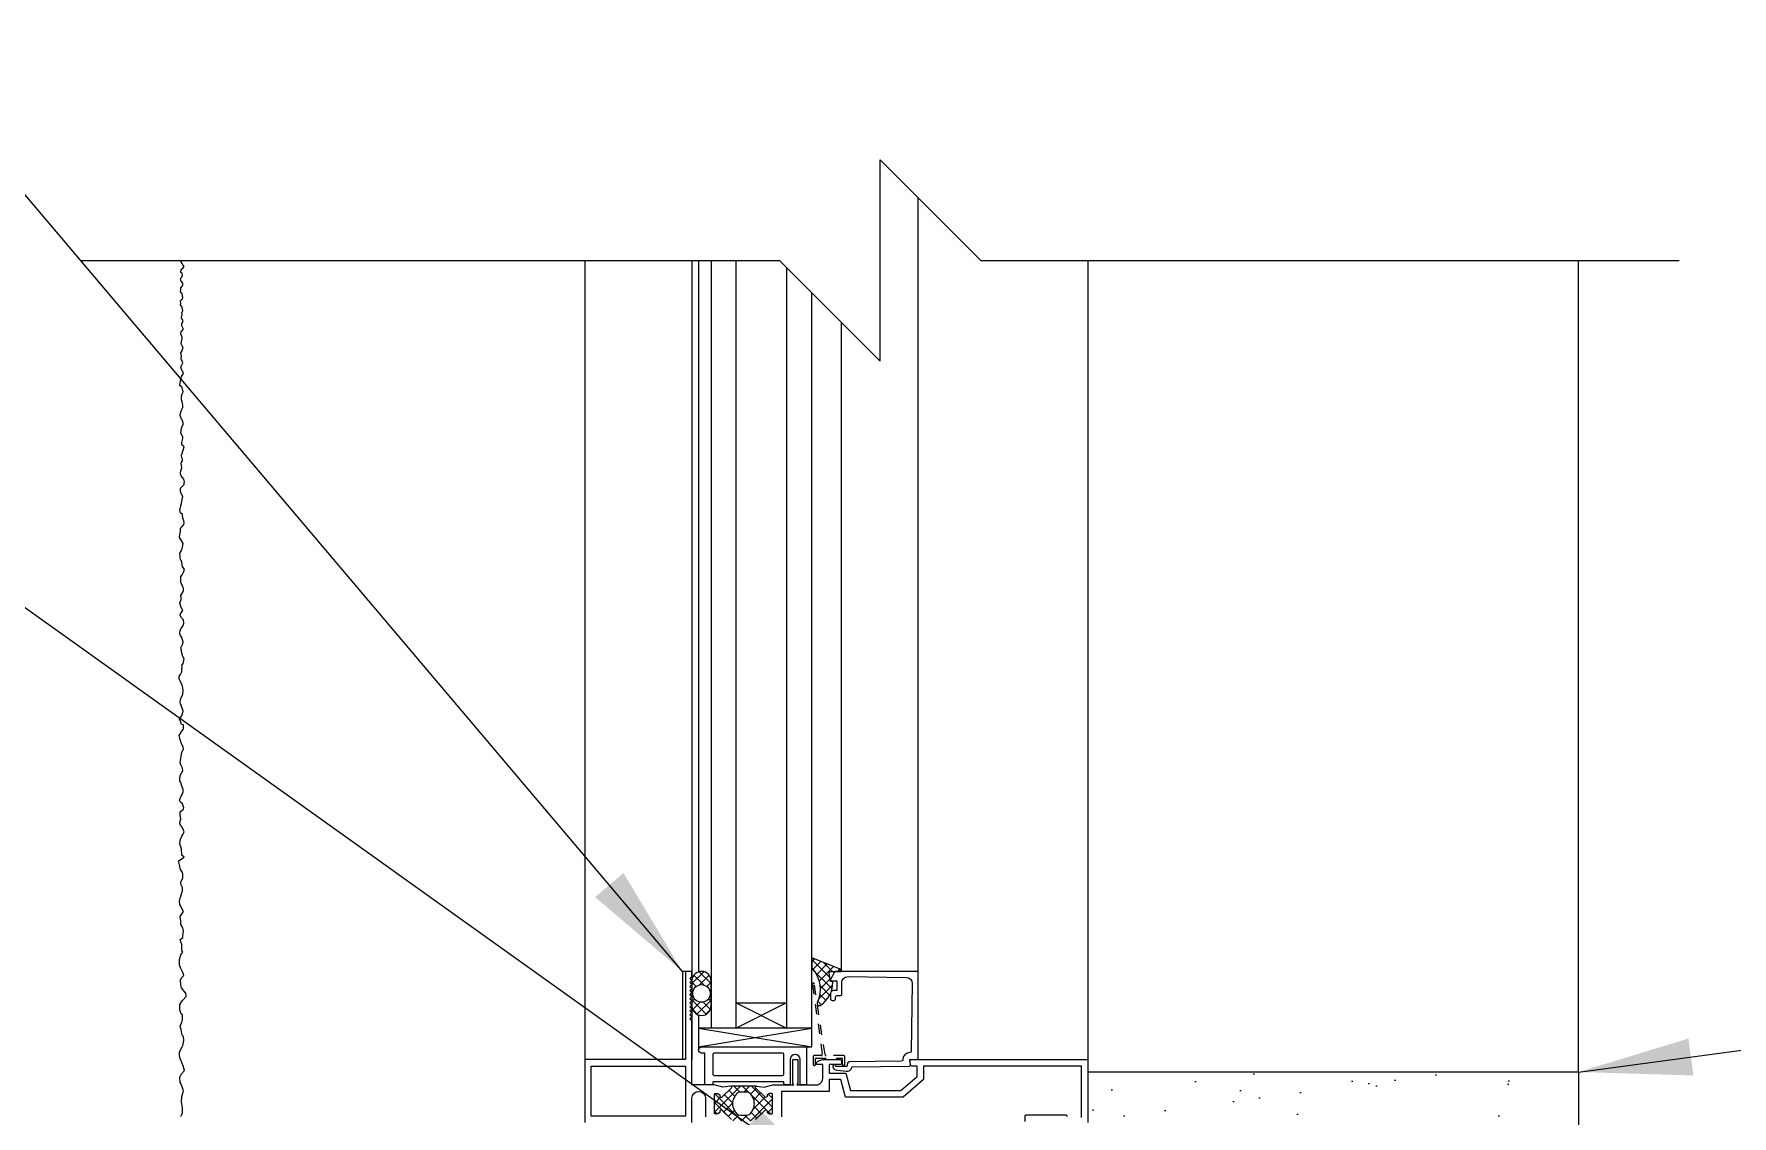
# Model space of a CAD drawing. Header units: inches. Extents: x 2782.2 to 2834.6, y 334.8 to 415.
# Drawn here: x 2799.04 to 2815.92, y 376.05 to 386.79 of the extents above; entities that cross this region are included whole.
import ezdxf

# ---------------------------------------------------------------- set-up
doc = ezdxf.new("R2010")
doc.units = ezdxf.units.IN
doc.header["$LTSCALE"] = 0.5
doc.header["$MEASUREMENT"] = 0
doc.linetypes.add('HIDDEN2', pattern=[0.1875, 0.125, -0.0625])
for name, color, linetype in [('HATCH', 12, 'CONTINUOUS'), ('LINE18', 9, 'CONTINUOUS'), ('line25', 2, 'CONTINUOUS'), ('LINE9', 9, 'CONTINUOUS'), ('TEXT', 4, 'CONTINUOUS')]:
    doc.layers.add(name, color=color, linetype=linetype)
doc.styles.add('DIM', font='romans.shx', dxfattribs={"width": 0.7})
doc.dimstyles.new('ext_12', dxfattribs={"dimscale": 12, "dimtxt": 0.09375, "dimasz": 0.09375, "dimexe": 0.09375, "dimexo": 0.0625, "dimgap": 0.0625, "dimtad": 1, "dimdec": 1, "dimzin": 3, "dimdsep": 46, "dimlunit": 4, "dimtxsty": 'DIM', "dimcen": 0.09, "dimdle": 0.09375, "dimclrt": 4, "dimadec": 0, "dimazin": 0, "dimtfac": 1, "dimtdec": 1, "dimtmove": 2, "dimatfit": 3, "dimfxl": 1, "dimfrac": 2, "dimtolj": 1, "dimtzin": 0, "dimarcsym": 0})

msp = doc.modelspace()

# ---------------------------------------------------------------- hatches: boundary and pattern name
at = {"layer": 'HATCH'}
h = msp.add_hatch(dxfattribs=at)
h.set_pattern_fill('ANSI37', color=256, scale=0.5, style=0)
h.set_pattern_definition([(45, (85.127623, -147.08387), (-0.0441941738, 0.0441941738), []), (135, (85.127623, -147.08387), (-0.0441941738, -0.0441941738), [])])
h.paths.add_polyline_path([(2805.771, 377.14), (2805.771, 377.387, 0.973119), (2805.581, 377.392), (2805.581, 377.14, 1.00028)])
h.paths.add_polyline_path([(2805.588, 377.263, -1), (2805.763, 377.263, -1)], flags=16)
h.paths.add_polyline_path([(2806.942, 377.481), (2807.066, 377.481, 0.392741), (2807.047, 377.507), (2806.771, 377.618), (2806.771, 377.513, -0.314564), (2806.825, 377.17), (2806.829, 377.144), (2806.855, 377.144, 0.149443), (2806.958, 377.263), (2806.958, 377.263, -0.192913), (2806.966, 377.284, 0.089226), (2806.98, 377.378), (2806.961, 377.381, -0.315299), (2806.959, 377.384)])
h.paths.add_polyline_path([(2806.304, 376.102, -0.772598), (2806.329, 376.088, 0.343149), (2806.333, 376.076), (2806.35, 376.067, 0.131652), (2806.354, 376.066), (2806.372, 376.066, 0.414214), (2806.38, 376.074), (2806.38, 376.263, 0.414214), (2806.372, 376.271), (2806.354, 376.271, 0.131652), (2806.35, 376.27), (2806.333, 376.261, 0.343149), (2806.329, 376.249, -0.772598), (2806.304, 376.235), (2806.196, 376.342), (2805.99, 376.342), (2805.882, 376.235, -0.772598), (2805.857, 376.249, 0.343149), (2805.853, 376.261), (2805.837, 376.27, 0.131652), (2805.833, 376.271), (2805.814, 376.271, 0.414214), (2805.806, 376.263), (2805.806, 376.074, 0.414214), (2805.814, 376.066), (2805.833, 376.066, 0.131652), (2805.837, 376.067), (2805.853, 376.076, 0.343149), (2805.857, 376.088, -0.772598), (2805.882, 376.102), (2805.99, 375.995), (2806.196, 375.995)])
h.paths.add_polyline_path([(2806.121, 376.284), (2806.066, 376.284, 0.323848), (2806.009, 376.242, 0.326502), (2806.009, 376.095, 0.323848), (2806.066, 376.054), (2806.121, 376.054, 0.323848), (2806.178, 376.095, 0.326502), (2806.178, 376.242, 0.323848)], flags=16)
h = msp.add_hatch(dxfattribs=at)
h.set_pattern_fill('AR-SAND', color=256, scale=0.5)
h.set_pattern_definition([(37.5, (85.1276, -147.0839), (-0.03149668, 0.96341188), [0, -0.76, 0, -0.85, 0, -0.8125]), (7.5, (85.1276, -147.0839), (0.88488835, 1.41107303), [0, -0.41, 0, -0.685, 0, -0.2625]), (327.5, (84.5126, -147.0839), (1.55707093, 0.00282953), [0, -0.25, 0, -0.9, 0, -1.175]), (317.5, (84.5126, -147.0839), (1.5030633, 0.4388378), [0, -0.125, 0, -0.59, 0, -0.675])])
edge = h.paths.add_edge_path()
edge.add_line((2814.391, 376.483), (2809.516, 376.483))
edge.add_line((2809.516, 376.483), (2809.516, 375.983))
edge.add_arc((2809.578, 375.983), 0.0625, 90, 180, ccw=False)
edge.add_line((2809.578, 376.045), (2810.547, 376.045))
edge.add_line((2810.547, 376.045), (2810.547, 375.983))
edge.add_line((2810.547, 375.983), (2813.891, 375.983))
edge.add_line((2813.891, 375.983), (2813.891, 374.108))
edge.add_line((2813.891, 374.108), (2813.891, 357.753))
edge.add_line((2813.891, 357.753), (2814.391, 357.753))
edge.add_line((2814.391, 357.753), (2814.391, 376.483))

# ---------------------------------------------------------------- linework, layer by layer
for p, q in [((2807.83, 377.481), (2807.83, 385.166)), ((2804.516, 384.544), (2804.516, 376.606)), ((2805.581, 384.544), (2805.581, 376.606)), ((2805.646, 384.544), (2805.646, 377.477)), ((2809.516, 384.544), (2809.516, 376.606)), ((2814.391, 376.483), (2814.391, 384.544)), ((2807.067, 377.481), (2807.067, 383.929)), ((2805.646, 377.05), (2805.646, 376.7)), ((2805.646, 376.92), (2806.771, 376.733)), ((2805.646, 376.733), (2806.771, 376.92)), ((2806.221, 376.342), (2805.966, 376.342))]:
    msp.add_line(p, q, dxfattribs=at)
msp.add_lwpolyline([(2800.504, 376.042), (2800.511, 376.062), (2800.519, 376.079), (2800.52, 376.1), (2800.518, 376.129), (2800.516, 376.148), (2800.51, 376.187), (2800.511, 376.24), (2800.52, 376.263), (2800.53, 376.297), (2800.516, 376.336), (2800.507, 376.362), (2800.496, 376.379), (2800.492, 376.431), (2800.508, 376.465), (2800.539, 376.497), (2800.527, 376.544), (2800.495, 376.616), (2800.49, 376.647), (2800.489, 376.683), (2800.517, 376.732), (2800.521, 376.747), (2800.533, 376.797), (2800.528, 376.837), (2800.517, 376.85), (2800.514, 376.867), (2800.505, 376.904), (2800.497, 376.937), (2800.509, 376.972), (2800.515, 376.985), (2800.518, 377.004), (2800.519, 377.051), (2800.507, 377.06), (2800.497, 377.087), (2800.492, 377.11), (2800.491, 377.152), (2800.515, 377.19), (2800.523, 377.198), (2800.554, 377.233), (2800.553, 377.265), (2800.531, 377.288), (2800.51, 377.319), (2800.502, 377.348), (2800.499, 377.4), (2800.514, 377.42), (2800.534, 377.44), (2800.526, 377.466), (2800.514, 377.49), (2800.501, 377.512), (2800.49, 377.547), (2800.49, 377.582), (2800.49, 377.602), (2800.5, 377.633), (2800.504, 377.648), (2800.522, 377.673), (2800.511, 377.688), (2800.512, 377.757), (2800.506, 377.763), (2800.495, 377.798), (2800.522, 377.818), (2800.521, 377.833), (2800.53, 377.884), (2800.524, 377.916), (2800.504, 377.947), (2800.501, 377.981), (2800.495, 378.027), (2800.524, 378.066), (2800.529, 378.077), (2800.517, 378.099), (2800.503, 378.129), (2800.491, 378.148), (2800.488, 378.179), (2800.5, 378.219), (2800.507, 378.242), (2800.519, 378.281), (2800.518, 378.316), (2800.504, 378.35), (2800.504, 378.373), (2800.522, 378.409), (2800.521, 378.45), (2800.518, 378.463), (2800.497, 378.5), (2800.492, 378.527), (2800.478, 378.58), (2800.535, 378.616), (2800.513, 378.636), (2800.51, 378.697), (2800.491, 378.751), (2800.498, 378.795), (2800.512, 378.824), (2800.522, 378.842), (2800.537, 378.87), (2800.516, 378.914), (2800.5, 378.935), (2800.494, 378.955), (2800.497, 378.978), (2800.502, 378.993), (2800.495, 379.042), (2800.496, 379.066), (2800.515, 379.084), (2800.529, 379.093), (2800.533, 379.108), (2800.518, 379.147), (2800.498, 379.163), (2800.49, 379.183), (2800.507, 379.224), (2800.513, 379.233), (2800.526, 379.265), (2800.525, 379.288), (2800.513, 379.322), (2800.503, 379.359), (2800.493, 379.37), (2800.492, 379.393), (2800.495, 379.428), (2800.508, 379.452), (2800.521, 379.473), (2800.519, 379.5), (2800.502, 379.535), (2800.497, 379.558), (2800.503, 379.597), (2800.51, 379.64), (2800.513, 379.659), (2800.528, 379.691), (2800.525, 379.708), (2800.514, 379.738), (2800.507, 379.752), (2800.495, 379.785), (2800.486, 379.826), (2800.501, 379.852), (2800.506, 379.861), (2800.528, 379.887), (2800.53, 379.906), (2800.53, 379.932), (2800.51, 379.934), (2800.503, 379.957), (2800.489, 379.986), (2800.503, 380.007), (2800.514, 380.025), (2800.519, 380.041), (2800.525, 380.07), (2800.499, 380.139), (2800.497, 380.159), (2800.507, 380.203), (2800.521, 380.232), (2800.526, 380.271), (2800.522, 380.299), (2800.515, 380.324), (2800.509, 380.341), (2800.493, 380.372), (2800.486, 380.391), (2800.486, 380.415), (2800.498, 380.432), (2800.513, 380.458), (2800.511, 380.491), (2800.516, 380.501), (2800.513, 380.522), (2800.525, 380.54), (2800.531, 380.57), (2800.536, 380.586), (2800.523, 380.611), (2800.51, 380.657), (2800.508, 380.674), (2800.504, 380.697), (2800.524, 380.736), (2800.526, 380.753), (2800.514, 380.798), (2800.499, 380.817), (2800.491, 380.834), (2800.496, 380.867), (2800.503, 380.886), (2800.511, 380.899), (2800.527, 380.917), (2800.532, 380.941), (2800.528, 380.974), (2800.519, 380.984), (2800.51, 380.993), (2800.495, 381.017), (2800.498, 381.032), (2800.522, 381.067), (2800.516, 381.078), (2800.504, 381.107), (2800.493, 381.142), (2800.505, 381.177), (2800.505, 381.198), (2800.504, 381.216), (2800.522, 381.249), (2800.529, 381.264), (2800.528, 381.287), (2800.52, 381.309), (2800.51, 381.33), (2800.504, 381.349), (2800.501, 381.381), (2800.503, 381.403), (2800.517, 381.422), (2800.533, 381.455), (2800.54, 381.478), (2800.518, 381.501), (2800.515, 381.523), (2800.51, 381.559), (2800.499, 381.569), (2800.491, 381.635), (2800.509, 381.662), (2800.514, 381.67), (2800.518, 381.695), (2800.525, 381.733), (2800.502, 381.772), (2800.488, 381.793), (2800.492, 381.823), (2800.499, 381.851), (2800.5, 381.881), (2800.533, 381.92), (2800.536, 381.938), (2800.531, 381.958), (2800.523, 381.983), (2800.52, 382.019), (2800.499, 382.038), (2800.493, 382.059), (2800.496, 382.081), (2800.508, 382.129), (2800.509, 382.134), (2800.515, 382.168), (2800.524, 382.199), (2800.505, 382.229), (2800.498, 382.252), (2800.5, 382.283), (2800.537, 382.317), (2800.537, 382.334), (2800.539, 382.346), (2800.531, 382.37), (2800.507, 382.403), (2800.5, 382.43), (2800.502, 382.453), (2800.512, 382.484), (2800.51, 382.512), (2800.501, 382.528), (2800.506, 382.534), (2800.512, 382.544), (2800.519, 382.552), (2800.52, 382.567), (2800.515, 382.58), (2800.511, 382.589), (2800.507, 382.603), (2800.513, 382.617), (2800.526, 382.66), (2800.535, 382.692), (2800.511, 382.713), (2800.513, 382.737), (2800.522, 382.775), (2800.523, 382.792), (2800.502, 382.828), (2800.505, 382.857), (2800.513, 382.888), (2800.526, 382.918), (2800.527, 382.932), (2800.515, 382.959), (2800.509, 382.967), (2800.501, 382.983), (2800.497, 383.006), (2800.5, 383.025), (2800.509, 383.057), (2800.521, 383.083), (2800.521, 383.105), (2800.515, 383.138), (2800.51, 383.159), (2800.509, 383.174), (2800.509, 383.194), (2800.517, 383.22), (2800.527, 383.237), (2800.515, 383.28), (2800.492, 383.303), (2800.499, 383.347), (2800.506, 383.378), (2800.509, 383.392), (2800.529, 383.421), (2800.521, 383.438), (2800.509, 383.461), (2800.504, 383.485), (2800.511, 383.508), (2800.518, 383.52), (2800.522, 383.531), (2800.516, 383.548), (2800.51, 383.558), (2800.506, 383.565), (2800.509, 383.596), (2800.503, 383.626), (2800.516, 383.645), (2800.516, 383.652), (2800.525, 383.68), (2800.52, 383.69), (2800.511, 383.703), (2800.506, 383.716), (2800.509, 383.737), (2800.509, 383.74), (2800.514, 383.756), (2800.516, 383.766), (2800.515, 383.778), (2800.501, 383.814), (2800.506, 383.835), (2800.528, 383.86), (2800.521, 383.874), (2800.511, 383.895), (2800.511, 383.917), (2800.523, 383.931), (2800.523, 383.938), (2800.523, 383.95), (2800.52, 383.958), (2800.51, 383.969), (2800.508, 383.979), (2800.513, 383.994), (2800.515, 384.003), (2800.511, 384.029), (2800.52, 384.036), (2800.523, 384.044), (2800.515, 384.078), (2800.505, 384.093), (2800.5, 384.102), (2800.502, 384.119), (2800.499, 384.14), (2800.51, 384.153), (2800.518, 384.163), (2800.524, 384.177), (2800.516, 384.211), (2800.51, 384.22), (2800.5, 384.235), (2800.502, 384.251), (2800.502, 384.272), (2800.519, 384.29), (2800.524, 384.298), (2800.522, 384.31), (2800.519, 384.321), (2800.512, 384.33), (2800.507, 384.336), (2800.5, 384.364), (2800.512, 384.379), (2800.518, 384.397), (2800.515, 384.414), (2800.504, 384.425), (2800.505, 384.455), (2800.526, 384.469), (2800.535, 384.485), (2800.524, 384.501), (2800.516, 384.514), (2800.505, 384.526), (2800.514, 384.544)], dxfattribs=at)
for points in [[(2806.942, 377.481), (2807.067, 377.481), (2807.067, 377.484, 0.36397), (2807.047, 377.507), (2806.771, 377.618), (2806.771, 377.513, -0.314564), (2806.825, 377.17), (2806.829, 377.144), (2806.855, 377.144, 0.264552), (2806.98, 377.378), (2806.961, 377.381, -0.315299), (2806.959, 377.384)], [(2805.581, 377.392), (2805.581, 377.14, 1), (2805.771, 377.14), (2805.771, 377.387, 0.973119)], [(2806.173, 376.252, 0.273456), (2806.121, 376.284), (2806.066, 376.284, 0.273456), (2806.013, 376.252), (2806, 376.229, 0.256981), (2806, 376.108), (2806.013, 376.085, 0.273456), (2806.066, 376.054), (2806.121, 376.054, 0.273456), (2806.173, 376.085), (2806.186, 376.108, 0.256981), (2806.186, 376.229)]]:
    msp.add_lwpolyline(points, format="xyb", close=True, dxfattribs=at)
msp.add_circle((2805.676, 377.263), 0.0875, dxfattribs=at)
at = {"layer": 'LINE18'}
for p, q in [((2805.771, 384.544), (2805.771, 376.92)), ((2806.771, 376.92), (2806.771, 384.225)), ((2805.487, 377.481), (2805.487, 376.606)), ((2805.581, 377.481), (2805.487, 377.481)), ((2805.487, 376.606), (2804.531, 376.606))]:
    msp.add_line(p, q, dxfattribs=at)
for points in [[(2805.973, 376.012), (2805.882, 376.102, 0.772598), (2805.857, 376.088, -0.343149), (2805.853, 376.076), (2805.837, 376.067, -0.131652), (2805.833, 376.066), (2805.814, 376.066, -0.414214), (2805.806, 376.074), (2805.806, 376.263, -0.414214), (2805.814, 376.271), (2805.833, 376.271, -0.131652), (2805.837, 376.27), (2805.853, 376.261, -0.343149), (2805.857, 376.249, 0.772598), (2805.882, 376.235), (2805.973, 376.325, 0.713293), (2805.965, 376.342), (2805.888, 376.332), (2805.803, 376.355, 0.065543), (2805.796, 376.356), (2805.581, 376.356), (2805.581, 376.991), (2805.561, 377.011), (2805.581, 377.031), (2805.561, 377.051), (2805.581, 377.071), (2805.561, 377.091), (2805.581, 377.111), (2805.561, 377.131), (2805.581, 377.151), (2805.561, 377.171), (2805.581, 377.191), (2805.561, 377.211), (2805.581, 377.231), (2805.561, 377.251), (2805.581, 377.271), (2805.561, 377.291), (2805.581, 377.311), (2805.561, 377.331), (2805.581, 377.351), (2805.561, 377.371), (2805.581, 377.391), (2805.561, 377.411), (2805.581, 377.431), (2805.581, 377.481), (2805.516, 377.481), (2805.516, 376.606), (2804.516, 376.606), (2804.516, 375.981)], [(2806.213, 376.012), (2806.304, 376.102, -0.772598), (2806.329, 376.088, 0.343149), (2806.333, 376.076), (2806.35, 376.067, 0.131652), (2806.354, 376.066), (2806.372, 376.066, 0.414214), (2806.38, 376.074), (2806.38, 376.263, 0.414214), (2806.372, 376.271), (2806.354, 376.271, 0.131652), (2806.35, 376.27), (2806.333, 376.261, 0.343149), (2806.329, 376.249, -0.772598), (2806.304, 376.235), (2806.213, 376.325, -0.713293), (2806.222, 376.342), (2806.299, 376.332), (2806.383, 376.355, -0.065543), (2806.39, 376.356), (2806.592, 376.356), (2806.582, 376.373), (2806.582, 376.606), (2806.632, 376.606), (2806.632, 376.373), (2806.622, 376.356), (2806.818, 376.356, 0.414214), (2806.88, 376.418), (2806.88, 376.556), (2806.818, 376.556), (2806.818, 376.564, -0.325505), (2806.838, 376.593), (2806.88, 376.606), (2807.052, 376.606, -0.414214), (2807.067, 376.591), (2807.067, 376.571, -0.414214), (2807.052, 376.556), (2806.945, 376.556), (2806.945, 376.473), (2807.109, 376.473), (2807.156, 376.298), (2807.656, 376.298), (2807.817, 376.438), (2807.817, 376.541), (2807.765, 376.541, -0.36397), (2807.755, 376.549), (2807.747, 376.594, -0.466308), (2807.757, 376.606), (2809.516, 376.606), (2809.516, 375.981)], [(2809.451, 376.031), (2809.451, 376.541), (2807.882, 376.541), (2807.882, 376.407), (2807.679, 376.233), (2807.106, 376.233), (2807.059, 376.408), (2806.945, 376.408), (2806.945, 376.291), (2806.471, 376.291), (2806.471, 376.039, -0.414214)], [(2805.581, 375.981), (2805.581, 376.223, -1), (2805.716, 376.223), (2805.716, 376.039, 0.414214)], [(2808.891, 375.991), (2808.891, 376.046, -0.414214), (2808.901, 376.056), (2809.296, 376.056, -0.414214), (2809.306, 376.046), (2809.306, 376.041, 0.414214)]]:
    msp.add_lwpolyline(points, format="xyb", dxfattribs=at)
for points in [[(2807.008, 377.228, -0.414214), (2807.023, 377.243), (2807.055, 377.243, 0.414214), (2807.07, 377.258), (2807.07, 377.368, -0.418403), (2807.132, 377.43), (2807.71, 377.422, -0.413933), (2807.769, 377.361), (2807.76, 376.691, -0.407793), (2807.745, 376.676, 0.413876), (2807.676, 376.605, -0.412234), (2807.661, 376.59), (2807.143, 376.583, 0.339454), (2807.128, 376.572), (2807.12, 376.538), (2807.012, 376.536), (2807.012, 376.541, 1), (2806.982, 376.541), (2806.982, 376.534, 0.372719), (2807.008, 376.505), (2807.029, 376.502), (2807.114, 376.491, 0.380036), (2807.169, 376.529), (2807.17, 376.533), (2807.739, 376.541, 0.457705), (2807.753, 376.559), (2807.746, 376.606), (2807.83, 376.606), (2807.83, 377.481), (2807.009, 377.481, 0.267949), (2806.996, 377.474), (2806.96, 377.41, 0.57735), (2806.973, 377.387), (2807.02, 377.387), (2807.02, 377.293), (2806.988, 377.293, 0.414214), (2806.958, 377.263), (2806.958, 377.209, 0.414214), (2806.973, 377.194), (2806.993, 377.194, 0.414214), (2807.008, 377.209)], [(2806.657, 376.366), (2806.657, 376.606, 1), (2806.557, 376.606), (2806.557, 376.366, -0.414214), (2806.547, 376.356), (2806.505, 376.356, -0.414214), (2806.495, 376.366), (2806.495, 376.377, 0.414214), (2806.485, 376.387), (2805.798, 376.387, 0.414214), (2805.788, 376.377), (2805.788, 376.366, -0.414214), (2805.778, 376.356), (2805.718, 376.356, -0.414214), (2805.708, 376.366), (2805.708, 376.671), (2805.677, 376.671, -1), (2805.677, 376.733), (2806.719, 376.733), (2806.719, 376.366, -0.414214), (2806.709, 376.356), (2806.667, 376.356, -0.414214)], [(2805.803, 376.671, 0.414214), (2805.788, 376.656), (2805.788, 376.464, 0.414214), (2805.803, 376.449), (2806.48, 376.449, 0.414214), (2806.495, 376.464), (2806.495, 376.656, 0.414214), (2806.48, 376.671)]]:
    msp.add_lwpolyline(points, format="xyb", close=True, dxfattribs=at)
at = {"layer": 'LINE18', "linetype": 'HIDDEN2'}
msp.add_lwpolyline([(2806.815, 376.621), (2807.07, 376.621, -0.414214), (2807.075, 376.616), (2807.075, 376.561, 1), (2807.1, 376.561), (2807.1, 376.633, 0.414214), (2807.087, 376.646), (2806.915, 376.646, -0.370632), (2806.903, 376.656), (2806.796, 377.359, 0.995096), (2806.778, 377.356), (2806.876, 376.66, -0.455835), (2806.864, 376.646), (2806.797, 376.646, 0.414214), (2806.785, 376.633), (2806.785, 376.561, 1), (2806.81, 376.561), (2806.81, 376.616, -0.414214)], format="xyb", close=True, dxfattribs=at)
at = {"layer": 'LINE18'}
for points in [[(2806.021, 376.92), (2806.021, 377.17), (2806.521, 377.17), (2806.521, 376.92)], [(2805.646, 376.733), (2806.771, 376.733), (2806.771, 376.92), (2805.646, 376.92)], [(2805.516, 376.541), (2805.516, 376.046), (2804.581, 376.046), (2804.581, 376.541)]]:
    msp.add_lwpolyline(points, close=True, dxfattribs=at)
at = {"layer": 'line25', "color": 12}
for p, q in [((2806.021, 376.92), (2806.021, 384.544)), ((2806.521, 384.475), (2806.521, 376.92)), ((2806.021, 377.17), (2806.521, 376.92)), ((2806.521, 377.17), (2806.021, 376.92))]:
    msp.add_line(p, q, dxfattribs=at)
at = {"layer": 'LINE9'}
for p, q in [((2807.452, 383.544), (2807.452, 385.544)), ((2807.452, 385.544), (2808.452, 384.544)), ((2799.514, 384.544), (2806.452, 384.544)), ((2807.452, 383.544), (2806.452, 384.544)), ((2808.452, 384.544), (2815.391, 384.544)), ((2814.391, 376.483), (2809.516, 376.483)), ((2814.391, 376.483), (2814.391, 357.753))]:
    msp.add_line(p, q, dxfattribs=at)

# ---------------------------------------------------------------- leaders
at = {"layer": 'TEXT'}
for points in [[(2805.487, 377.481), (2795.845, 388.865), (2793.815, 388.865)], [(2807.066, 375.301), (2794.814, 384.046), (2792.784, 384.046)], [(2814.391, 376.483), (2820.082, 377.242), (2825.683, 377.242)]]:
    msp.add_leader(points, dimstyle='ext_12', override={"dimgap": 0.0625, "dimtad": 0}, dxfattribs=at)

doc.saveas('drawing.dxf')
